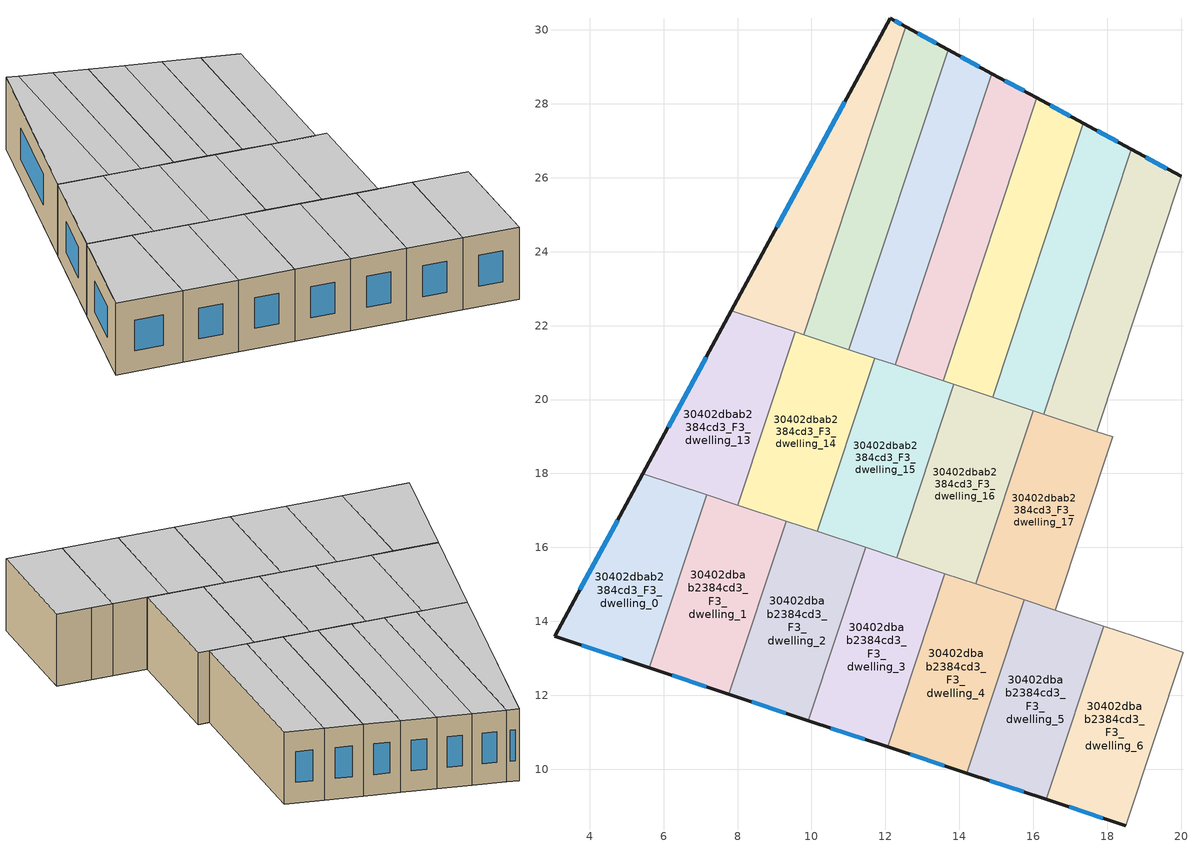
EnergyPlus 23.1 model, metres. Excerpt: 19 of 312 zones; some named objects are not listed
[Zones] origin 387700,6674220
30402dbab2384cd3_F3_dwelling_0
 floor to 30402dbab2384cd3_F2_dwelling_0 (EU_floor_Construction): 7.17,17.42 5.62,12.74 3.05,13.59 5.44,18 z9
 wall outside (EU_wall_Construction): 5.44,18 3.05,13.59 5.62,12.74 z9:12
 wall to 30402dbab2384cd3_F3_dwelling_1 (EU_wall_Construction): 5.62,12.74 7.17,17.42 z9:12
 wall to 30402dbab2384cd3_F3_dwelling_13 (EU_wall_Construction): 7.17,17.42 5.44,18 z9:12
 window (EU_Window_Construction): 4.76,16.74 3.73,14.85 / 3.78,13.35 4.88,12.98 z9.86:11.14
 ceiling to 30402dbab2384cd3_F4_dwelling_0 (EU_floor_Construction): 5.62,12.74 7.17,17.42 5.44,18 3.05,13.59 z12
30402dbab2384cd3_F3_dwelling_1
 floor to 30402dbab2384cd3_F2_dwelling_1 (EU_floor_Construction): 9.32,16.71 7.77,12.03 5.62,12.74 7.17,17.42 z9
 wall outside (EU_wall_Construction): 5.62,12.74 7.77,12.03 z9:12
 wall to 30402dbab2384cd3_F3_dwelling_2 (EU_wall_Construction): 7.77,12.03 9.32,16.71 z9:12
 wall to 30402dbab2384cd3_F3_dwelling_14 (EU_wall_Construction): 9.32,16.71 8.01,17.14 z9:12
 wall to 30402dbab2384cd3_F3_dwelling_13 (EU_wall_Construction): 8.01,17.15 7.17,17.42 z9:12
 window (EU_Window_Construction): 6.23,12.54 7.15,12.23 z9.86:11.14
 ceiling to 30402dbab2384cd3_F4_dwelling_1 (EU_floor_Construction): 7.77,12.03 9.32,16.71 7.17,17.42 5.62,12.74 z12
30402dbab2384cd3_F3_dwelling_13
 floor to 30402dbab2384cd3_F2_dwelling_13 (EU_floor_Construction): 9.56,21.83 8.01,17.14 5.44,18 7.84,22.4 z9
 wall outside (EU_wall_Construction): 7.84,22.4 5.44,18 z9:12
 wall to 30402dbab2384cd3_F3_dwelling_14 (EU_wall_Construction): 8.01,17.14 9.56,21.83 z9:12
 wall to 30402dbab2384cd3_F3_dwelling_26 (EU_wall_Construction): 9.56,21.83 7.84,22.4 z9:12
 window (EU_Window_Construction): 7.15,21.14 6.13,19.25 z9.86:11.14
 ceiling to 30402dbab2384cd3_F4_dwelling_13 (EU_floor_Construction): 8.01,17.14 9.56,21.83 7.84,22.4 5.44,18 z12
30402dbab2384cd3_F3_dwelling_14
 floor to 30402dbab2384cd3_F2_dwelling_14 (EU_floor_Construction): 11.71,21.12 10.16,16.43 8.01,17.14 9.56,21.83 z9
 wall to 30402dbab2384cd3_F3_dwelling_15 (EU_wall_Construction): 10.16,16.43 11.71,21.12 z9:12
 wall to 30402dbab2384cd3_F3_dwelling_27 (EU_wall_Construction): 11.01,21.35 9.79,21.76 z9:12
 wall to 30402dbab2384cd3_F3_dwelling_28 (EU_wall_Construction): 11.71,21.12 11.02,21.35 z9:12
 wall to 30402dbab2384cd3_F3_dwelling_2 (EU_wall_Construction): 9.32,16.71 10.16,16.43 z9:12
 wall to 30402dbab2384cd3_F3_dwelling_26 (EU_wall_Construction): 9.79,21.76 9.56,21.83 z9:12
 ceiling to 30402dbab2384cd3_F4_dwelling_14 (EU_floor_Construction): 10.16,16.43 11.71,21.12 9.56,21.83 8.01,17.14 z12
30402dbab2384cd3_F3_dwelling_15
 floor to 30402dbab2384cd3_F2_dwelling_15 (EU_floor_Construction): 13.85,20.41 12.3,15.72 10.16,16.43 11.71,21.12 z9
 wall to 30402dbab2384cd3_F3_dwelling_16 (EU_wall_Construction): 12.3,15.72 13.85,20.41 z9:12
 wall to 30402dbab2384cd3_F3_dwelling_29 (EU_wall_Construction): 13.57,20.51 12.27,20.93 z9:12
 wall to 30402dbab2384cd3_F3_dwelling_2 (EU_wall_Construction): 10.16,16.43 11.46,16 z9:12
 wall to 30402dbab2384cd3_F3_dwelling_3 (EU_wall_Construction): 11.46,16 12.3,15.72 z9:12
 wall to 30402dbab2384cd3_F3_dwelling_28 (EU_wall_Construction): 12.27,20.93 11.71,21.12 z9:12
 wall to 30402dbab2384cd3_F3_dwelling_30 (EU_wall_Construction): 13.85,20.41 13.57,20.51 z9:12
 ceiling to 30402dbab2384cd3_F4_dwelling_15 (EU_floor_Construction): 12.3,15.72 13.85,20.41 11.71,21.12 10.16,16.43 z12
30402dbab2384cd3_F3_dwelling_16
 floor to 30402dbab2384cd3_F2_dwelling_16 (EU_floor_Construction): 16,19.7 14.45,15.01 12.3,15.72 13.85,20.41 z9
 wall to 30402dbab2384cd3_F3_dwelling_17 (EU_wall_Construction): 14.45,15.01 16,19.7 z9:12
 wall to 30402dbab2384cd3_F3_dwelling_31 (EU_wall_Construction): 16,19.7 14.9,20.06 z9:12
 wall to 30402dbab2384cd3_F3_dwelling_3 (EU_wall_Construction): 12.3,15.72 13.61,15.29 z9:12
 wall to 30402dbab2384cd3_F3_dwelling_30 (EU_wall_Construction): 14.9,20.06 13.85,20.41 z9:12
 wall to 30402dbab2384cd3_F3_dwelling_4 (EU_wall_Construction): 13.61,15.29 14.45,15.01 z9:12
 ceiling to 30402dbab2384cd3_F4_dwelling_16 (EU_floor_Construction): 14.45,15.01 16,19.7 13.85,20.41 12.3,15.72 z12
30402dbab2384cd3_F3_dwelling_17
 floor to 30402dbab2384cd3_F2_dwelling_17 (EU_floor_Construction): 18.15,18.99 16.59,14.3 14.45,15.01 16,19.7 z9
 wall to 30402dbab2384cd3_F3_dwelling_18 (EU_wall_Construction): 16.59,14.3 18.15,18.99 z9:12
 wall to 30402dbab2384cd3_F3_dwelling_32 (EU_wall_Construction): 17.72,19.13 16.28,19.61 z9:12
 wall to 30402dbab2384cd3_F3_dwelling_4 (EU_wall_Construction): 14.45,15.01 15.76,14.58 z9:12
 wall to 30402dbab2384cd3_F3_dwelling_31 (EU_wall_Construction): 16.28,19.61 16,19.7 z9:12
 wall to 30402dbab2384cd3_F3_dwelling_5 (EU_wall_Construction): 15.76,14.58 16.59,14.3 z9:12
 wall to 30402dbab2384cd3_F3_dwelling_33 (EU_wall_Construction): 18.15,18.99 17.72,19.13 z9:12
 ceiling to 30402dbab2384cd3_F4_dwelling_17 (EU_floor_Construction): 16.59,14.3 18.15,18.99 16,19.7 14.45,15.01 z12
30402dbab2384cd3_F3_dwelling_2
 floor to 30402dbab2384cd3_F2_dwelling_2 (EU_floor_Construction): 11.46,16 9.91,11.32 7.77,12.03 9.32,16.71 z9
 wall outside (EU_wall_Construction): 7.77,12.03 9.91,11.32 z9:12
 wall to 30402dbab2384cd3_F3_dwelling_3 (EU_wall_Construction): 9.91,11.32 11.46,16 z9:12
 window (EU_Window_Construction): 8.38,11.82 9.3,11.52 z9.86:11.14
 ceiling to 30402dbab2384cd3_F4_dwelling_2 (EU_floor_Construction): 9.91,11.32 11.46,16 9.32,16.71 7.77,12.03 z12
30402dbab2384cd3_F3_dwelling_26
 floor to 30402dbab2384cd3_F2_dwelling_26 (EU_floor_Construction): 12.55,30.09 9.79,21.76 7.84,22.4 12.13,30.31 z9
 wall outside (EU_wall_Construction): 12.55,30.09 12.13,30.31 7.84,22.4 z9:12
 wall to 30402dbab2384cd3_F3_dwelling_27 (EU_wall_Construction): 9.79,21.76 12.55,30.09 z9:12
 window (EU_Window_Construction): 10.91,28.05 9.06,24.66 / 12.43,30.15 12.25,30.25 z9.86:11.14
 ceiling to 30402dbab2384cd3_F4_dwelling_26 (EU_floor_Construction): 9.79,21.76 12.55,30.09 12.13,30.31 7.84,22.4 z12
30402dbab2384cd3_F3_dwelling_27
 floor to 30402dbab2384cd3_F2_dwelling_27 (EU_floor_Construction): 13.7,29.46 11.02,21.35 9.79,21.76 12.55,30.09 z9
 wall outside (EU_wall_Construction): 13.7,29.46 12.55,30.09 z9:12
 wall to 30402dbab2384cd3_F3_dwelling_28 (EU_wall_Construction): 11.02,21.35 13.7,29.46 z9:12
 window (EU_Window_Construction): 13.37,29.64 12.88,29.91 z9.86:11.14
 ceiling to 30402dbab2384cd3_F4_dwelling_27 (EU_floor_Construction): 11.02,21.35 13.7,29.46 12.55,30.09 9.79,21.76 z12
30402dbab2384cd3_F3_dwelling_28
 floor to 30402dbab2384cd3_F2_dwelling_28 (EU_floor_Construction): 14.88,28.82 12.27,20.93 11.02,21.35 13.7,29.46 z9
 wall outside (EU_wall_Construction): 14.88,28.82 13.7,29.46 z9:12
 wall to 30402dbab2384cd3_F3_dwelling_29 (EU_wall_Construction): 12.27,20.93 14.88,28.82 z9:12
 window (EU_Window_Construction): 14.54,29 14.04,29.28 z9.86:11.14
 ceiling to 30402dbab2384cd3_F4_dwelling_28 (EU_floor_Construction): 12.27,20.93 14.88,28.82 13.7,29.46 11.02,21.35 z12
30402dbab2384cd3_F3_dwelling_29
 floor to 30402dbab2384cd3_F2_dwelling_29 (EU_floor_Construction): 16.1,28.16 13.57,20.51 12.27,20.93 14.88,28.82 z9
 wall outside (EU_wall_Construction): 16.1,28.16 14.88,28.82 z9:12
 wall to 30402dbab2384cd3_F3_dwelling_30 (EU_wall_Construction): 13.57,20.51 16.1,28.16 z9:12
 window (EU_Window_Construction): 15.75,28.35 15.23,28.63 z9.86:11.14
 ceiling to 30402dbab2384cd3_F4_dwelling_29 (EU_floor_Construction): 13.57,20.51 16.1,28.16 14.88,28.82 12.27,20.93 z12
30402dbab2384cd3_F3_dwelling_3
 floor to 30402dbab2384cd3_F2_dwelling_3 (EU_floor_Construction): 13.61,15.29 12.06,10.61 9.91,11.32 11.46,16 z9
 wall outside (EU_wall_Construction): 9.91,11.32 12.06,10.61 z9:12
 wall to 30402dbab2384cd3_F3_dwelling_4 (EU_wall_Construction): 12.06,10.61 13.61,15.29 z9:12
 window (EU_Window_Construction): 10.53,11.11 11.45,10.81 z9.86:11.14
 ceiling to 30402dbab2384cd3_F4_dwelling_3 (EU_floor_Construction): 12.06,10.61 13.61,15.29 11.46,16 9.91,11.32 z12
30402dbab2384cd3_F3_dwelling_30
 floor to 30402dbab2384cd3_F2_dwelling_30 (EU_floor_Construction): 17.36,27.47 14.9,20.06 13.57,20.51 16.1,28.16 z9
 wall outside (EU_wall_Construction): 17.36,27.47 16.1,28.16 z9:12
 wall to 30402dbab2384cd3_F3_dwelling_31 (EU_wall_Construction): 14.9,20.06 17.36,27.47 z9:12
 window (EU_Window_Construction): 17,27.67 16.46,27.96 z9.86:11.14
 ceiling to 30402dbab2384cd3_F4_dwelling_30 (EU_floor_Construction): 14.9,20.06 17.36,27.47 16.1,28.16 13.57,20.51 z12
30402dbab2384cd3_F3_dwelling_31
 floor to 30402dbab2384cd3_F2_dwelling_31 (EU_floor_Construction): 18.66,26.77 16.28,19.61 14.9,20.06 17.36,27.47 z9
 wall outside (EU_wall_Construction): 18.66,26.77 17.36,27.47 z9:12
 wall to 30402dbab2384cd3_F3_dwelling_32 (EU_wall_Construction): 16.28,19.61 18.66,26.77 z9:12
 window (EU_Window_Construction): 18.28,26.97 17.73,27.27 z9.86:11.14
 ceiling to 30402dbab2384cd3_F4_dwelling_31 (EU_floor_Construction): 16.28,19.61 18.66,26.77 17.36,27.47 14.9,20.06 z12
30402dbab2384cd3_F3_dwelling_32
 floor to 30402dbab2384cd3_F2_dwelling_32 (EU_floor_Construction): 20,26.04 17.72,19.13 16.28,19.61 18.66,26.77 z9
 wall outside (EU_wall_Construction): 20,26.04 18.66,26.77 z9:12
 wall to 30402dbab2384cd3_F3_dwelling_33 (EU_wall_Construction): 17.72,19.13 20,26.04 z9:12
 window (EU_Window_Construction): 19.62,26.25 19.04,26.56 z9.86:11.14
 ceiling to 30402dbab2384cd3_F4_dwelling_32 (EU_floor_Construction): 17.72,19.13 20,26.04 18.66,26.77 16.28,19.61 z12
30402dbab2384cd3_F3_dwelling_4
 floor to 30402dbab2384cd3_F2_dwelling_4 (EU_floor_Construction): 15.76,14.58 14.21,9.89 12.06,10.61 13.61,15.29 z9
 wall outside (EU_wall_Construction): 12.06,10.61 14.21,9.89 z9:12
 wall to 30402dbab2384cd3_F3_dwelling_5 (EU_wall_Construction): 14.21,9.89 15.76,14.58 z9:12
 window (EU_Window_Construction): 12.67,10.4 13.59,10.1 z9.86:11.14
 ceiling to 30402dbab2384cd3_F4_dwelling_4 (EU_floor_Construction): 14.21,9.89 15.76,14.58 13.61,15.29 12.06,10.61 z12
30402dbab2384cd3_F3_dwelling_5
 floor to 30402dbab2384cd3_F2_dwelling_5 (EU_floor_Construction): 17.91,13.87 16.35,9.18 14.21,9.89 15.76,14.58 z9
 wall outside (EU_wall_Construction): 14.21,9.89 16.35,9.18 z9:12
 wall to 30402dbab2384cd3_F3_dwelling_6 (EU_wall_Construction): 16.35,9.18 17.91,13.87 z9:12
 wall to 30402dbab2384cd3_F3_dwelling_18 (EU_wall_Construction): 17.91,13.87 16.59,14.3 z9:12
 window (EU_Window_Construction): 14.82,9.69 15.74,9.39 z9.86:11.14
 ceiling to 30402dbab2384cd3_F4_dwelling_5 (EU_floor_Construction): 16.35,9.18 17.91,13.87 15.76,14.58 14.21,9.89 z12
30402dbab2384cd3_F3_dwelling_6
 floor to 30402dbab2384cd3_F2_dwelling_6 (EU_floor_Construction): 20.05,13.16 18.5,8.47 16.35,9.18 17.91,13.87 z9
 wall outside (EU_wall_Construction): 16.35,9.18 18.5,8.47 z9:12
 wall to 30402dbab2384cd3_F3_dwelling_7 (EU_wall_Construction): 18.5,8.47 20.05,13.16 z9:12
 wall to 30402dbab2384cd3_F3_dwelling_19 (EU_wall_Construction): 20.05,13.16 18.74,13.59 z9:12
 wall to 30402dbab2384cd3_F3_dwelling_18 (EU_wall_Construction): 18.74,13.59 17.91,13.87 z9:12
 window (EU_Window_Construction): 16.97,8.98 17.89,8.68 z9.86:11.14
 ceiling to 30402dbab2384cd3_F4_dwelling_6 (EU_floor_Construction): 18.5,8.47 20.05,13.16 17.91,13.87 16.35,9.18 z12
[Building]
EU S2 Campaign: North Axis=0; Terrain=City; Solar Distribution=FullExterior
[Site:Location]
Helsinki-Vantaa.AP: Latitude=60.317; Longitude=24.963; Time Zone=2; Elevation=54.6
[SizingPeriod:WeatherFileDays]
AnnualSizingPeriod: Begin Month=1; Begin Day of Month=1; End Month=12; End Day of Month=31; Day of Week for Start Day=Monday; Use Weather File Daylight Saving Period=No; Use Weather File Rain and Snow Indicators=No
[MATERIAL]
EU_InternalMass_Material: Roughness=MediumRough; Thickness=0.1; Conductivity=1; Density=1800; Specific Heat=900; Thermal Absorptance=0.9; Solar Absorptance=0.7; Visible Absorptance=0.7
[MATERIAL:NOMASS] Roughness=MediumRough; Thermal Absorptance=0.9; Solar Absorptance=0.7; Visible Absorptance=0.7
Name | Thermal Resistance
EU_wall_NoMass | 5.91765
EU_floor_NoMass | 6.2875
[WINDOWMATERIAL:SIMPLEGLAZINGSYSTEM]
EU_Window_SimpleGlazing: UFactor=0.994035; Solar Heat Gain Coefficient=0.7; Visible Transmittance=0.7
[CONSTRUCTION]
EU_wall_Construction: EU_wall_NoMass
EU_floor_Construction: EU_floor_NoMass
EU_Window_Construction: EU_Window_SimpleGlazing
EU_InternalMass_Construction: EU_InternalMass_Material
[ZONE] Type=1; Multiplier=1; Ceiling Height=autocalculate; Floor Area=autocalculate; Part of Total Floor Area=Yes
Name | Volume
30402dbab2384cd3_F3_dwelling_0; 30402dbab2384cd3_F3_dwelling_2; 30402dbab2384cd3_F3_dwelling_31 | 33.4856
30402dbab2384cd3_F3_dwelling_1 | 33.4937
30402dbab2384cd3_F3_dwelling_13; 30402dbab2384cd3_F3_dwelling_3 | 33.4951
30402dbab2384cd3_F3_dwelling_14; 30402dbab2384cd3_F3_dwelling_27 | 33.479
30402dbab2384cd3_F3_dwelling_15 | 33.4915
30402dbab2384cd3_F3_dwelling_16 | 33.4929
30402dbab2384cd3_F3_dwelling_17 | 33.4768
30402dbab2384cd3_F3_dwelling_26; 30402dbab2384cd3_F3_dwelling_32 | 33.4995
30402dbab2384cd3_F3_dwelling_28 | 33.4871
30402dbab2384cd3_F3_dwelling_29 | 33.4834
30402dbab2384cd3_F3_dwelling_30 | 33.5002
30402dbab2384cd3_F3_dwelling_4 | 33.4827
30402dbab2384cd3_F3_dwelling_5 | 33.498
30402dbab2384cd3_F3_dwelling_6 | 33.4841
[INTERNALMASS] Construction=EU_InternalMass_Construction
Name | Zone or ZoneList | Surface Area
30402dbab2384cd3_F3_dwelling_0_EU_InternalMass | 30402dbab2384cd3_F3_dwelling_0 | 11.1619
30402dbab2384cd3_F3_dwelling_1_EU_InternalMass | 30402dbab2384cd3_F3_dwelling_1 | 11.1648
30402dbab2384cd3_F3_dwelling_2_EU_InternalMass | 30402dbab2384cd3_F3_dwelling_2 | 11.1616
30402dbab2384cd3_F3_dwelling_3_EU_InternalMass | 30402dbab2384cd3_F3_dwelling_3 | 11.1653
30402dbab2384cd3_F3_dwelling_4_EU_InternalMass | 30402dbab2384cd3_F3_dwelling_4 | 11.1612
30402dbab2384cd3_F3_dwelling_5_EU_InternalMass | 30402dbab2384cd3_F3_dwelling_5 | 11.1657
30402dbab2384cd3_F3_dwelling_6_EU_InternalMass | 30402dbab2384cd3_F3_dwelling_6 | 11.1614
30402dbab2384cd3_F3_dwelling_13_EU_InternalMass | 30402dbab2384cd3_F3_dwelling_13 | 11.1653
30402dbab2384cd3_F3_dwelling_14_EU_InternalMass | 30402dbab2384cd3_F3_dwelling_14 | 11.1605
30402dbab2384cd3_F3_dwelling_15_EU_InternalMass | 30402dbab2384cd3_F3_dwelling_15 | 11.1641
30402dbab2384cd3_F3_dwelling_16_EU_InternalMass | 30402dbab2384cd3_F3_dwelling_16 | 11.1641
30402dbab2384cd3_F3_dwelling_17_EU_InternalMass | 30402dbab2384cd3_F3_dwelling_17 | 11.1595
30402dbab2384cd3_F3_dwelling_26_EU_InternalMass | 30402dbab2384cd3_F3_dwelling_26 | 11.1666
30402dbab2384cd3_F3_dwelling_27_EU_InternalMass | 30402dbab2384cd3_F3_dwelling_27 | 11.1596
30402dbab2384cd3_F3_dwelling_28_EU_InternalMass | 30402dbab2384cd3_F3_dwelling_28 | 11.1623
30402dbab2384cd3_F3_dwelling_29_EU_InternalMass | 30402dbab2384cd3_F3_dwelling_29 | 11.1614
30402dbab2384cd3_F3_dwelling_30_EU_InternalMass | 30402dbab2384cd3_F3_dwelling_30 | 11.1666
30402dbab2384cd3_F3_dwelling_31_EU_InternalMass | 30402dbab2384cd3_F3_dwelling_31 | 11.162
30402dbab2384cd3_F3_dwelling_32_EU_InternalMass | 30402dbab2384cd3_F3_dwelling_32 | 11.1665
[OTHEREQUIPMENT] Fuel Type=Electricity; Design Level Calculation Method=Watts/Area; Power per Zone Floor Area=1; Fraction Latent=0; Fraction Radiant=0; Fraction Lost=0; Carbon Dioxide Generation Rate=0; EndUse Subcategory=EU_Step8_InternalGains
Name | Zone or ZoneList or Space or SpaceList | Schedule
EU_Step8_InternalGain_30402dbab2384cd3_F3_dwelling_0_f000 | 30402dbab2384cd3_F3_dwelling_0 | EU_Step8_GainSchedule_30402dbab2384cd3_F3_dwelling_0_f000
EU_Step8_InternalGain_30402dbab2384cd3_F3_dwelling_1_f000 | 30402dbab2384cd3_F3_dwelling_1 | EU_Step8_GainSchedule_30402dbab2384cd3_F3_dwelling_1_f000
EU_Step8_InternalGain_30402dbab2384cd3_F3_dwelling_2_f000 | 30402dbab2384cd3_F3_dwelling_2 | EU_Step8_GainSchedule_30402dbab2384cd3_F3_dwelling_2_f000
EU_Step8_InternalGain_30402dbab2384cd3_F3_dwelling_3_f000 | 30402dbab2384cd3_F3_dwelling_3 | EU_Step8_GainSchedule_30402dbab2384cd3_F3_dwelling_3_f000
EU_Step8_InternalGain_30402dbab2384cd3_F3_dwelling_4_f000 | 30402dbab2384cd3_F3_dwelling_4 | EU_Step8_GainSchedule_30402dbab2384cd3_F3_dwelling_4_f000
EU_Step8_InternalGain_30402dbab2384cd3_F3_dwelling_5_f000 | 30402dbab2384cd3_F3_dwelling_5 | EU_Step8_GainSchedule_30402dbab2384cd3_F3_dwelling_5_f000
EU_Step8_InternalGain_30402dbab2384cd3_F3_dwelling_6_f000 | 30402dbab2384cd3_F3_dwelling_6 | EU_Step8_GainSchedule_30402dbab2384cd3_F3_dwelling_6_f000
EU_Step8_InternalGain_30402dbab2384cd3_F3_dwelling_13_f000 | 30402dbab2384cd3_F3_dwelling_13 | EU_Step8_GainSchedule_30402dbab2384cd3_F3_dwelling_13_f000
EU_Step8_InternalGain_30402dbab2384cd3_F3_dwelling_14_f000 | 30402dbab2384cd3_F3_dwelling_14 | EU_Step8_GainSchedule_30402dbab2384cd3_F3_dwelling_14_f000
EU_Step8_InternalGain_30402dbab2384cd3_F3_dwelling_15_f000 | 30402dbab2384cd3_F3_dwelling_15 | EU_Step8_GainSchedule_30402dbab2384cd3_F3_dwelling_15_f000
EU_Step8_InternalGain_30402dbab2384cd3_F3_dwelling_16_f000 | 30402dbab2384cd3_F3_dwelling_16 | EU_Step8_GainSchedule_30402dbab2384cd3_F3_dwelling_16_f000
EU_Step8_InternalGain_30402dbab2384cd3_F3_dwelling_17_f000 | 30402dbab2384cd3_F3_dwelling_17 | EU_Step8_GainSchedule_30402dbab2384cd3_F3_dwelling_17_f000
EU_Step8_InternalGain_30402dbab2384cd3_F3_dwelling_26_f000 | 30402dbab2384cd3_F3_dwelling_26 | EU_Step8_GainSchedule_30402dbab2384cd3_F3_dwelling_26_f000
EU_Step8_InternalGain_30402dbab2384cd3_F3_dwelling_27_f000 | 30402dbab2384cd3_F3_dwelling_27 | EU_Step8_GainSchedule_30402dbab2384cd3_F3_dwelling_27_f000
EU_Step8_InternalGain_30402dbab2384cd3_F3_dwelling_28_f000 | 30402dbab2384cd3_F3_dwelling_28 | EU_Step8_GainSchedule_30402dbab2384cd3_F3_dwelling_28_f000
EU_Step8_InternalGain_30402dbab2384cd3_F3_dwelling_29_f000 | 30402dbab2384cd3_F3_dwelling_29 | EU_Step8_GainSchedule_30402dbab2384cd3_F3_dwelling_29_f000
EU_Step8_InternalGain_30402dbab2384cd3_F3_dwelling_30_f000 | 30402dbab2384cd3_F3_dwelling_30 | EU_Step8_GainSchedule_30402dbab2384cd3_F3_dwelling_30_f000
EU_Step8_InternalGain_30402dbab2384cd3_F3_dwelling_31_f000 | 30402dbab2384cd3_F3_dwelling_31 | EU_Step8_GainSchedule_30402dbab2384cd3_F3_dwelling_31_f000
EU_Step8_InternalGain_30402dbab2384cd3_F3_dwelling_32_f000 | 30402dbab2384cd3_F3_dwelling_32 | EU_Step8_GainSchedule_30402dbab2384cd3_F3_dwelling_32_f000
[ZONEVENTILATION:DESIGNFLOWRATE] Schedule=EU_AlwaysOn; Design Flow Rate Calculation Method=AirChanges/Hour; Air Changes per Hour=0.596421; Ventilation Type=Natural; Fan Pressure Rise=0; Fan Total Efficiency=1; Constant Term Coefficient=1; Temperature Term Coefficient=0; Velocity Term Coefficient=0; Velocity Squared Term Coefficient=0; Minimum Indoor Temperature=-100; Maximum Indoor Temperature=100; Delta Temperature=-100; Minimum Outdoor Temperature=-100; Maximum Outdoor Temperature=100; Maximum Wind Speed=40
Name | Zone or ZoneList or Space or SpaceList
EU_ConstantAir_30402dbab2384cd3_F3_dwelling_0 | 30402dbab2384cd3_F3_dwelling_0
EU_ConstantAir_30402dbab2384cd3_F3_dwelling_1 | 30402dbab2384cd3_F3_dwelling_1
EU_ConstantAir_30402dbab2384cd3_F3_dwelling_2 | 30402dbab2384cd3_F3_dwelling_2
EU_ConstantAir_30402dbab2384cd3_F3_dwelling_3 | 30402dbab2384cd3_F3_dwelling_3
EU_ConstantAir_30402dbab2384cd3_F3_dwelling_4 | 30402dbab2384cd3_F3_dwelling_4
EU_ConstantAir_30402dbab2384cd3_F3_dwelling_5 | 30402dbab2384cd3_F3_dwelling_5
EU_ConstantAir_30402dbab2384cd3_F3_dwelling_6 | 30402dbab2384cd3_F3_dwelling_6
EU_ConstantAir_30402dbab2384cd3_F3_dwelling_13 | 30402dbab2384cd3_F3_dwelling_13
EU_ConstantAir_30402dbab2384cd3_F3_dwelling_14 | 30402dbab2384cd3_F3_dwelling_14
EU_ConstantAir_30402dbab2384cd3_F3_dwelling_15 | 30402dbab2384cd3_F3_dwelling_15
EU_ConstantAir_30402dbab2384cd3_F3_dwelling_16 | 30402dbab2384cd3_F3_dwelling_16
EU_ConstantAir_30402dbab2384cd3_F3_dwelling_17 | 30402dbab2384cd3_F3_dwelling_17
EU_ConstantAir_30402dbab2384cd3_F3_dwelling_26 | 30402dbab2384cd3_F3_dwelling_26
EU_ConstantAir_30402dbab2384cd3_F3_dwelling_27 | 30402dbab2384cd3_F3_dwelling_27
EU_ConstantAir_30402dbab2384cd3_F3_dwelling_28 | 30402dbab2384cd3_F3_dwelling_28
EU_ConstantAir_30402dbab2384cd3_F3_dwelling_29 | 30402dbab2384cd3_F3_dwelling_29
EU_ConstantAir_30402dbab2384cd3_F3_dwelling_30 | 30402dbab2384cd3_F3_dwelling_30
EU_ConstantAir_30402dbab2384cd3_F3_dwelling_31 | 30402dbab2384cd3_F3_dwelling_31
EU_ConstantAir_30402dbab2384cd3_F3_dwelling_32 | 30402dbab2384cd3_F3_dwelling_32
[HVACTEMPLATE:ZONE:IDEALLOADSAIRSYSTEM] System Availability Schedule=EU_AlwaysOn; Maximum Heating Supply Air Temperature=50; Minimum Cooling Supply Air Temperature=13; Maximum Heating Supply Air Humidity Ratio=0.0156; Minimum Cooling Supply Air Humidity Ratio=0.0077; Heating Limit=NoLimit; Cooling Limit=NoLimit; Heating Availability Schedule=EU_AlwaysOn; Cooling Availability Schedule=EU_CoolingOff; Dehumidification Control Type=ConstantSensibleHeatRatio; Cooling Sensible Heat Ratio=0.7; Dehumidification Setpoint=60; Humidification Control Type=None; Humidification Setpoint=30; Outdoor Air Method=None; Outdoor Air Flow Rate per Person=0.00944; Outdoor Air Flow Rate per Zone Floor Area=0; Outdoor Air Flow Rate per Zone=0; Demand Controlled Ventilation Type=None; Outdoor Air Economizer Type=NoEconomizer; Heat Recovery Type=None; Sensible Heat Recovery Effectiveness=0.7; Latent Heat Recovery Effectiveness=0.65
Name | Template Thermostat
30402dbab2384cd3_F3_dwelling_0 | EU_HeatOnly_30402dbab2384cd3_F3_dwelling_0
30402dbab2384cd3_F3_dwelling_1 | EU_HeatOnly_30402dbab2384cd3_F3_dwelling_1
30402dbab2384cd3_F3_dwelling_2 | EU_HeatOnly_30402dbab2384cd3_F3_dwelling_2
30402dbab2384cd3_F3_dwelling_3 | EU_HeatOnly_30402dbab2384cd3_F3_dwelling_3
30402dbab2384cd3_F3_dwelling_4 | EU_HeatOnly_30402dbab2384cd3_F3_dwelling_4
30402dbab2384cd3_F3_dwelling_5 | EU_HeatOnly_30402dbab2384cd3_F3_dwelling_5
30402dbab2384cd3_F3_dwelling_6 | EU_HeatOnly_30402dbab2384cd3_F3_dwelling_6
30402dbab2384cd3_F3_dwelling_13 | EU_HeatOnly_30402dbab2384cd3_F3_dwelling_13
30402dbab2384cd3_F3_dwelling_14 | EU_HeatOnly_30402dbab2384cd3_F3_dwelling_14
30402dbab2384cd3_F3_dwelling_15 | EU_HeatOnly_30402dbab2384cd3_F3_dwelling_15
30402dbab2384cd3_F3_dwelling_16 | EU_HeatOnly_30402dbab2384cd3_F3_dwelling_16
30402dbab2384cd3_F3_dwelling_17 | EU_HeatOnly_30402dbab2384cd3_F3_dwelling_17
30402dbab2384cd3_F3_dwelling_26 | EU_HeatOnly_30402dbab2384cd3_F3_dwelling_26
30402dbab2384cd3_F3_dwelling_27 | EU_HeatOnly_30402dbab2384cd3_F3_dwelling_27
30402dbab2384cd3_F3_dwelling_28 | EU_HeatOnly_30402dbab2384cd3_F3_dwelling_28
30402dbab2384cd3_F3_dwelling_29 | EU_HeatOnly_30402dbab2384cd3_F3_dwelling_29
30402dbab2384cd3_F3_dwelling_30 | EU_HeatOnly_30402dbab2384cd3_F3_dwelling_30
30402dbab2384cd3_F3_dwelling_31 | EU_HeatOnly_30402dbab2384cd3_F3_dwelling_31
30402dbab2384cd3_F3_dwelling_32 | EU_HeatOnly_30402dbab2384cd3_F3_dwelling_32
[SIZING:ZONE] Zone Cooling Design Supply Air Temperature Input Method=SupplyAirTemperature; Zone Cooling Design Supply Air Temperature=13; Zone Heating Design Supply Air Temperature Input Method=SupplyAirTemperature; Zone Heating Design Supply Air Temperature=50; Zone Cooling Design Supply Air Humidity Ratio=0.008; Zone Heating Design Supply Air Humidity Ratio=0.008; Cooling Design Air Flow Method=DesignDay; Cooling Design Air Flow Rate=0; Cooling Minimum Air Flow per Zone Floor Area=0.000762; Cooling Minimum Air Flow=0; Cooling Minimum Air Flow Fraction=0.2; Heating Design Air Flow Method=DesignDay; Heating Design Air Flow Rate=0; Heating Maximum Air Flow per Zone Floor Area=0.002032; Heating Maximum Air Flow=0.141576; Heating Maximum Air Flow Fraction=0.3; Account for Dedicated Outdoor Air System=No; Dedicated Outdoor Air System Control Strategy=NeutralSupplyAir; Dedicated Outdoor Air Low Setpoint Temperature for Design=autosize; Dedicated Outdoor Air High Setpoint Temperature for Design=autosize; Zone Load Sizing Method=Sensible Load Only No Latent Load; Zone Latent Cooling Design Supply Air Humidity Ratio Input Method=HumidityRatioDifference; Zone Cooling Design Supply Air Humidity Ratio Difference=0.005; Zone Latent Heating Design Supply Air Humidity Ratio Input Method=HumidityRatioDifference; Zone Humidification Design Supply Air Humidity Ratio Difference=0.005
30402dbab2384cd3_F3_dwelling_0; 30402dbab2384cd3_F3_dwelling_1; 30402dbab2384cd3_F3_dwelling_2; 30402dbab2384cd3_F3_dwelling_3; 30402dbab2384cd3_F3_dwelling_4; 30402dbab2384cd3_F3_dwelling_5; 30402dbab2384cd3_F3_dwelling_6; 30402dbab2384cd3_F3_dwelling_13; 30402dbab2384cd3_F3_dwelling_14; 30402dbab2384cd3_F3_dwelling_15; 30402dbab2384cd3_F3_dwelling_16; 30402dbab2384cd3_F3_dwelling_17; 30402dbab2384cd3_F3_dwelling_26; 30402dbab2384cd3_F3_dwelling_27; 30402dbab2384cd3_F3_dwelling_28; 30402dbab2384cd3_F3_dwelling_29; 30402dbab2384cd3_F3_dwelling_30; 30402dbab2384cd3_F3_dwelling_31; 30402dbab2384cd3_F3_dwelling_32
[SCHEDULE:CONSTANT]
Name | Hourly Value
EU_AlwaysOn | 1
EU_CoolingOff | 0
[SCHEDULE:FILE] Column Number=1; Rows to Skip at Top=0; Number of Hours of Data=8760; Column Separator=Comma; Interpolate to Timestep=No; Minutes per Item=60; Adjust Schedule for Daylight Savings=Yes
Name | File
EU_Step8_GainSchedule_30402dbab2384cd3_F3_dwelling_0_f000 | ../../schedules/30402dbab2384cd3/30402dbab2384cd3_F3_dwelling_0_f000_gain.csv
EU_Step8_GainSchedule_30402dbab2384cd3_F3_dwelling_1_f000 | ../../schedules/30402dbab2384cd3/30402dbab2384cd3_F3_dwelling_1_f000_gain.csv
EU_Step8_GainSchedule_30402dbab2384cd3_F3_dwelling_2_f000 | ../../schedules/30402dbab2384cd3/30402dbab2384cd3_F3_dwelling_2_f000_gain.csv
EU_Step8_GainSchedule_30402dbab2384cd3_F3_dwelling_3_f000 | ../../schedules/30402dbab2384cd3/30402dbab2384cd3_F3_dwelling_3_f000_gain.csv
EU_Step8_GainSchedule_30402dbab2384cd3_F3_dwelling_4_f000 | ../../schedules/30402dbab2384cd3/30402dbab2384cd3_F3_dwelling_4_f000_gain.csv
EU_Step8_GainSchedule_30402dbab2384cd3_F3_dwelling_5_f000 | ../../schedules/30402dbab2384cd3/30402dbab2384cd3_F3_dwelling_5_f000_gain.csv
EU_Step8_GainSchedule_30402dbab2384cd3_F3_dwelling_6_f000 | ../../schedules/30402dbab2384cd3/30402dbab2384cd3_F3_dwelling_6_f000_gain.csv
EU_Step8_GainSchedule_30402dbab2384cd3_F3_dwelling_13_f000 | ../../schedules/30402dbab2384cd3/30402dbab2384cd3_F3_dwelling_13_f000_gain.csv
EU_Step8_GainSchedule_30402dbab2384cd3_F3_dwelling_14_f000 | ../../schedules/30402dbab2384cd3/30402dbab2384cd3_F3_dwelling_14_f000_gain.csv
EU_Step8_GainSchedule_30402dbab2384cd3_F3_dwelling_15_f000 | ../../schedules/30402dbab2384cd3/30402dbab2384cd3_F3_dwelling_15_f000_gain.csv
EU_Step8_GainSchedule_30402dbab2384cd3_F3_dwelling_16_f000 | ../../schedules/30402dbab2384cd3/30402dbab2384cd3_F3_dwelling_16_f000_gain.csv
EU_Step8_GainSchedule_30402dbab2384cd3_F3_dwelling_17_f000 | ../../schedules/30402dbab2384cd3/30402dbab2384cd3_F3_dwelling_17_f000_gain.csv
EU_Step8_GainSchedule_30402dbab2384cd3_F3_dwelling_26_f000 | ../../schedules/30402dbab2384cd3/30402dbab2384cd3_F3_dwelling_26_f000_gain.csv
EU_Step8_GainSchedule_30402dbab2384cd3_F3_dwelling_27_f000 | ../../schedules/30402dbab2384cd3/30402dbab2384cd3_F3_dwelling_27_f000_gain.csv
EU_Step8_GainSchedule_30402dbab2384cd3_F3_dwelling_28_f000 | ../../schedules/30402dbab2384cd3/30402dbab2384cd3_F3_dwelling_28_f000_gain.csv
EU_Step8_GainSchedule_30402dbab2384cd3_F3_dwelling_29_f000 | ../../schedules/30402dbab2384cd3/30402dbab2384cd3_F3_dwelling_29_f000_gain.csv
EU_Step8_GainSchedule_30402dbab2384cd3_F3_dwelling_30_f000 | ../../schedules/30402dbab2384cd3/30402dbab2384cd3_F3_dwelling_30_f000_gain.csv
EU_Step8_GainSchedule_30402dbab2384cd3_F3_dwelling_31_f000 | ../../schedules/30402dbab2384cd3/30402dbab2384cd3_F3_dwelling_31_f000_gain.csv
EU_Step8_GainSchedule_30402dbab2384cd3_F3_dwelling_32_f000 | ../../schedules/30402dbab2384cd3/30402dbab2384cd3_F3_dwelling_32_f000_gain.csv
